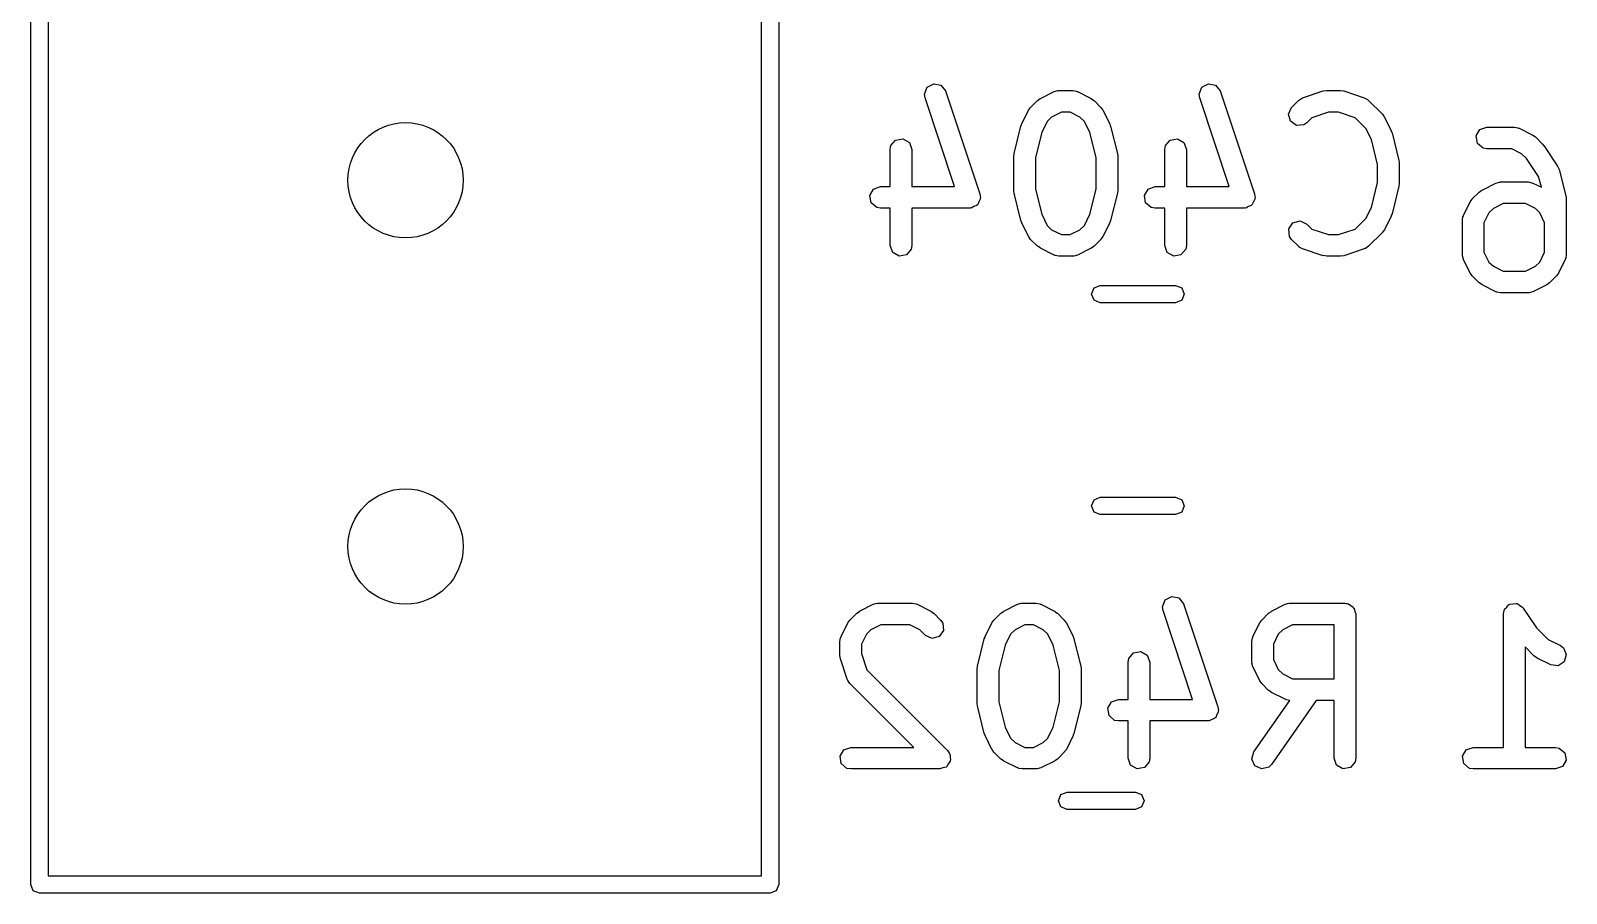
# Model space of a CAD drawing. Extents: x 123.3 to 169.7, y -142.3 to -47.
# Drawn here: x 135.58 to 146.23, y -132.71 to -126.72 of the extents above; entities that cross this region are included whole.
import ezdxf

# ---------------------------------------------------------------- set-up
doc = ezdxf.new("R2010")
doc.units = 0
doc.layers.add('BLACK', color=7, linetype='CONTINUOUS')

msp = doc.modelspace()

# ---------------------------------------------------------------- linework, layer by layer
at = {"layer": 'BLACK', "linetype": 'CONTINUOUS'}
for p, q in [((135.576, -132.647), (135.576, -122.877)), ((140.766, -122.877), (140.766, -132.647)), ((135.696, -122.937), (135.696, -132.587)), ((140.646, -132.587), (140.646, -122.937)), ((141.776, -127.165), (141.795, -127.117)), ((141.78, -127.19), (141.776, -127.165)), ((141.795, -127.117), (141.84, -127.093)), ((141.84, -127.093), (141.89, -127.103)), ((141.89, -127.103), (141.922, -127.143)), ((141.922, -127.143), (142.16, -127.857)), ((142.58, -127.195), (142.675, -127.147)), ((142.675, -127.147), (142.7, -127.14)), ((142.7, -127.14), (142.704, -127.141)), ((142.704, -127.141), (142.708, -127.139)), ((142.708, -127.139), (142.804, -127.139)), ((142.804, -127.139), (142.829, -127.144)), ((142.829, -127.144), (142.833, -127.147)), ((142.833, -127.147), (142.837, -127.147)), ((142.837, -127.147), (142.932, -127.195)), ((143.681, -127.165), (143.7, -127.117)), ((143.685, -127.19), (143.681, -127.165)), ((143.7, -127.117), (143.745, -127.093)), ((143.745, -127.093), (143.795, -127.103)), ((143.795, -127.103), (143.827, -127.143)), ((143.827, -127.143), (144.065, -127.857)), ((144.399, -127.191), (144.542, -127.143)), ((144.542, -127.143), (144.564, -127.14)), ((144.564, -127.14), (144.566, -127.139)), ((144.566, -127.139), (144.661, -127.139)), ((144.661, -127.139), (144.683, -127.143)), ((144.683, -127.143), (144.684, -127.143)), ((144.684, -127.143), (144.827, -127.191)), ((141.985, -127.806), (141.78, -127.19)), ((142.451, -127.371), (142.498, -127.276)), ((142.498, -127.276), (142.512, -127.258)), ((142.512, -127.257), (142.56, -127.209)), ((142.512, -127.258), (142.512, -127.257)), ((142.56, -127.209), (142.578, -127.196)), ((142.578, -127.196), (142.58, -127.195)), ((142.726, -127.289), (142.658, -127.324)), ((142.786, -127.289), (142.726, -127.289)), ((142.854, -127.324), (142.786, -127.289)), ((142.932, -127.195), (142.95, -127.208)), ((142.95, -127.208), (142.952, -127.209)), ((142.952, -127.209), (143, -127.257)), ((143, -127.257), (143.012, -127.275)), ((143.012, -127.275), (143.014, -127.276)), ((143.014, -127.276), (143.061, -127.371)), ((143.89, -127.806), (143.685, -127.19)), ((144.3, -127.303), (144.322, -127.257)), ((144.322, -127.257), (144.37, -127.209)), ((144.37, -127.209), (144.391, -127.194)), ((144.391, -127.194), (144.395, -127.194)), ((144.395, -127.194), (144.399, -127.191)), ((144.578, -127.289), (144.463, -127.328)), ((144.649, -127.289), (144.578, -127.289)), ((144.763, -127.328), (144.649, -127.289)), ((144.827, -127.191), (144.85, -127.203)), ((144.85, -127.203), (144.853, -127.207)), ((144.853, -127.207), (144.857, -127.209)), ((144.857, -127.209), (144.952, -127.304)), ((142.398, -127.577), (142.445, -127.387)), ((142.445, -127.387), (142.45, -127.375)), ((142.45, -127.375), (142.451, -127.371)), ((142.627, -127.354), (142.589, -127.431)), ((142.658, -127.324), (142.627, -127.354)), ((142.885, -127.354), (142.854, -127.324)), ((142.923, -127.431), (142.885, -127.354)), ((143.061, -127.371), (143.065, -127.384)), ((143.065, -127.384), (143.067, -127.387)), ((143.067, -127.387), (143.114, -127.577)), ((144.314, -127.353), (144.3, -127.303)), ((144.356, -127.382), (144.314, -127.353)), ((144.407, -127.378), (144.356, -127.382)), ((144.428, -127.363), (144.407, -127.378)), ((144.463, -127.328), (144.428, -127.363)), ((144.837, -127.402), (144.763, -127.328)), ((144.952, -127.304), (144.965, -127.323)), ((144.965, -127.323), (144.966, -127.324)), ((144.966, -127.324), (145.014, -127.419)), ((145.629, -127.411), (145.677, -127.393)), ((145.677, -127.393), (145.868, -127.393)), ((145.868, -127.393), (145.893, -127.398)), ((141.543, -127.522), (141.576, -127.483)), ((141.576, -127.483), (141.626, -127.474)), ((141.626, -127.474), (141.671, -127.5)), ((141.671, -127.5), (141.688, -127.548)), ((142.589, -127.431), (142.545, -127.605)), ((142.967, -127.605), (142.923, -127.431)), ((143.447, -127.522), (143.48, -127.483)), ((143.48, -127.483), (143.531, -127.474)), ((143.531, -127.474), (143.575, -127.5)), ((143.575, -127.5), (143.593, -127.548)), ((144.876, -127.479), (144.837, -127.402)), ((144.919, -127.652), (144.876, -127.479)), ((145.014, -127.419), (145.017, -127.431)), ((145.017, -127.431), (145.019, -127.434)), ((145.019, -127.434), (145.067, -127.625)), ((145.603, -127.455), (145.629, -127.411)), ((145.612, -127.506), (145.603, -127.455)), ((145.893, -127.398), (145.897, -127.401)), ((145.897, -127.401), (145.901, -127.401)), ((145.901, -127.401), (145.996, -127.449)), ((145.996, -127.449), (146.014, -127.462)), ((146.014, -127.462), (146.016, -127.463)), ((146.016, -127.463), (146.064, -127.511)), ((141.538, -127.548), (141.543, -127.522)), ((141.538, -127.806), (141.538, -127.548)), ((141.688, -127.548), (141.688, -127.806)), ((142.395, -127.595), (142.398, -127.581)), ((142.395, -127.833), (142.395, -127.595)), ((142.398, -127.581), (142.398, -127.577)), ((142.545, -127.605), (142.545, -127.824)), ((142.967, -127.824), (142.967, -127.605)), ((143.114, -127.577), (143.116, -127.592)), ((143.116, -127.592), (143.117, -127.595)), ((143.117, -127.595), (143.117, -127.833)), ((143.443, -127.548), (143.447, -127.522)), ((143.443, -127.806), (143.443, -127.548)), ((143.593, -127.548), (143.593, -127.806)), ((145.651, -127.539), (145.612, -127.506)), ((145.677, -127.543), (145.651, -127.539)), ((145.85, -127.543), (145.677, -127.543)), ((145.918, -127.578), (145.85, -127.543)), ((145.952, -127.611), (145.918, -127.578)), ((146.064, -127.511), (146.07, -127.52)), ((146.07, -127.52), (146.073, -127.522)), ((146.073, -127.522), (146.168, -127.665)), ((144.919, -127.777), (144.919, -127.652)), ((145.067, -127.625), (145.068, -127.64)), ((145.068, -127.64), (145.069, -127.643)), ((145.069, -127.643), (145.069, -127.786)), ((146.036, -127.737), (145.952, -127.611)), ((146.168, -127.665), (146.178, -127.688)), ((146.178, -127.688), (146.178, -127.688)), ((146.178, -127.688), (146.226, -127.879)), ((141.396, -127.868), (141.422, -127.824)), ((141.422, -127.824), (141.47, -127.806)), ((141.47, -127.806), (141.538, -127.806)), ((141.688, -127.806), (141.985, -127.806)), ((142.545, -127.824), (142.589, -127.998)), ((142.923, -127.998), (142.967, -127.824)), ((143.301, -127.868), (143.327, -127.824)), ((143.327, -127.824), (143.375, -127.806)), ((143.375, -127.806), (143.443, -127.806)), ((143.593, -127.806), (143.89, -127.806)), ((144.876, -127.95), (144.919, -127.777)), ((145.067, -127.804), (145.019, -127.994)), ((145.069, -127.786), (145.066, -127.801)), ((145.066, -127.801), (145.067, -127.804)), ((145.644, -127.83), (145.739, -127.782)), ((145.739, -127.782), (145.764, -127.775)), ((145.764, -127.775), (145.768, -127.776)), ((145.768, -127.776), (145.772, -127.774)), ((145.772, -127.774), (145.963, -127.774)), ((145.963, -127.774), (145.989, -127.779)), ((145.989, -127.779), (145.992, -127.782)), ((145.992, -127.782), (145.996, -127.782)), ((145.996, -127.782), (146.055, -127.811)), ((146.055, -127.811), (146.036, -127.737)), ((141.405, -127.919), (141.396, -127.868)), ((141.445, -127.952), (141.405, -127.919)), ((142.153, -127.912), (142.145, -127.931)), ((142.163, -127.894), (142.153, -127.912)), ((142.16, -127.857), (142.164, -127.883)), ((142.164, -127.883), (142.162, -127.888)), ((142.162, -127.888), (142.163, -127.894)), ((142.396, -127.837), (142.395, -127.833)), ((142.398, -127.852), (142.396, -127.837)), ((142.445, -128.042), (142.398, -127.852)), ((143.114, -127.852), (143.067, -128.042)), ((143.117, -127.833), (143.114, -127.848)), ((143.114, -127.848), (143.114, -127.852)), ((143.31, -127.919), (143.301, -127.868)), ((143.349, -127.952), (143.31, -127.919)), ((144.058, -127.912), (144.05, -127.931)), ((144.068, -127.894), (144.058, -127.912)), ((144.065, -127.857), (144.069, -127.883)), ((144.069, -127.883), (144.067, -127.888)), ((144.067, -127.888), (144.068, -127.894)), ((145.515, -128.006), (145.562, -127.911)), ((145.562, -127.911), (145.576, -127.893)), ((145.576, -127.892), (145.624, -127.844)), ((145.576, -127.893), (145.576, -127.892)), ((145.624, -127.844), (145.642, -127.831)), ((145.642, -127.831), (145.644, -127.83)), ((145.79, -127.924), (145.722, -127.959)), ((145.945, -127.924), (145.79, -127.924)), ((146.014, -127.959), (145.945, -127.924)), ((146.226, -127.879), (146.227, -127.894)), ((146.227, -127.894), (146.228, -127.897)), ((146.228, -127.897), (146.228, -128.278)), ((141.47, -127.956), (141.445, -127.952)), ((141.538, -127.956), (141.47, -127.956)), ((141.538, -128.214), (141.538, -127.956)), ((142.089, -127.956), (141.688, -127.956)), ((141.688, -127.956), (141.688, -128.214)), ((142.095, -127.954), (142.089, -127.956)), ((142.1, -127.955), (142.095, -127.954)), ((142.118, -127.945), (142.1, -127.955)), ((142.138, -127.938), (142.118, -127.945)), ((142.14, -127.934), (142.138, -127.938)), ((142.145, -127.931), (142.14, -127.934)), ((142.589, -127.998), (142.627, -128.075)), ((142.885, -128.075), (142.923, -127.998)), ((143.375, -127.956), (143.349, -127.952)), ((143.443, -127.956), (143.375, -127.956)), ((143.443, -128.214), (143.443, -127.956)), ((143.994, -127.956), (143.593, -127.956)), ((143.593, -127.956), (143.593, -128.214)), ((143.999, -127.954), (143.994, -127.956)), ((144.005, -127.955), (143.999, -127.954)), ((144.023, -127.945), (144.005, -127.955)), ((144.042, -127.938), (144.023, -127.945)), ((144.045, -127.934), (144.042, -127.938)), ((144.05, -127.931), (144.045, -127.934)), ((144.763, -128.101), (144.837, -128.027)), ((144.837, -128.027), (144.876, -127.95)), ((145.014, -128.01), (144.966, -128.105)), ((145.019, -127.994), (145.014, -128.006)), ((145.014, -128.006), (145.014, -128.01)), ((145.507, -128.04), (145.511, -128.014)), ((145.511, -128.014), (145.514, -128.011)), ((145.514, -128.011), (145.515, -128.006)), ((145.691, -127.989), (145.657, -128.058)), ((145.722, -127.959), (145.691, -127.989)), ((146.044, -127.989), (146.014, -127.959)), ((146.078, -128.058), (146.044, -127.989)), ((142.447, -128.045), (142.445, -128.042)), ((142.451, -128.057), (142.447, -128.045)), ((142.498, -128.153), (142.451, -128.057)), ((142.627, -128.075), (142.658, -128.105)), ((142.658, -128.105), (142.726, -128.139)), ((142.726, -128.139), (142.786, -128.139)), ((142.786, -128.139), (142.854, -128.105)), ((142.854, -128.105), (142.885, -128.075)), ((143.061, -128.057), (143.014, -128.153)), ((143.062, -128.054), (143.061, -128.057)), ((143.067, -128.042), (143.062, -128.054)), ((144.303, -128.1), (144.332, -128.058)), ((144.307, -128.151), (144.303, -128.1)), ((144.332, -128.058), (144.382, -128.044)), ((144.382, -128.044), (144.428, -128.066)), ((144.428, -128.066), (144.463, -128.101)), ((144.463, -128.101), (144.578, -128.139)), ((144.578, -128.139), (144.649, -128.139)), ((144.649, -128.139), (144.763, -128.101)), ((144.952, -128.125), (144.857, -128.22)), ((144.953, -128.123), (144.952, -128.125)), ((144.966, -128.105), (144.953, -128.123)), ((145.507, -128.278), (145.507, -128.04)), ((145.657, -128.058), (145.657, -128.26)), ((146.078, -128.26), (146.078, -128.058)), ((141.556, -128.263), (141.538, -128.214)), ((141.684, -128.24), (141.651, -128.279)), ((141.688, -128.214), (141.684, -128.24)), ((142.5, -128.154), (142.498, -128.153)), ((142.512, -128.172), (142.5, -128.154)), ((142.56, -128.22), (142.512, -128.172)), ((142.562, -128.22), (142.56, -128.22)), ((142.58, -128.234), (142.562, -128.22)), ((142.675, -128.281), (142.58, -128.234)), ((142.932, -128.234), (142.837, -128.281)), ((142.934, -128.233), (142.932, -128.234)), ((142.952, -128.22), (142.934, -128.233)), ((143, -128.172), (142.952, -128.22)), ((143.014, -128.153), (143, -128.171)), ((143, -128.171), (143, -128.172)), ((143.46, -128.263), (143.443, -128.214)), ((143.588, -128.24), (143.555, -128.279)), ((143.593, -128.214), (143.588, -128.24)), ((144.322, -128.172), (144.307, -128.151)), ((144.37, -128.22), (144.322, -128.172)), ((144.374, -128.222), (144.37, -128.22)), ((144.376, -128.226), (144.374, -128.222)), ((144.399, -128.238), (144.376, -128.226)), ((144.542, -128.286), (144.399, -128.238)), ((144.827, -128.238), (144.684, -128.286)), ((144.831, -128.235), (144.827, -128.238)), ((144.835, -128.235), (144.831, -128.235)), ((144.857, -128.22), (144.835, -128.235)), ((141.6, -128.288), (141.556, -128.263)), ((141.651, -128.279), (141.6, -128.288)), ((142.679, -128.282), (142.675, -128.281)), ((142.683, -128.285), (142.679, -128.282)), ((142.708, -128.289), (142.683, -128.285)), ((142.804, -128.289), (142.708, -128.289)), ((142.808, -128.288), (142.804, -128.289)), ((142.812, -128.289), (142.808, -128.288)), ((142.837, -128.281), (142.812, -128.289)), ((143.505, -128.288), (143.46, -128.263)), ((143.555, -128.279), (143.505, -128.288)), ((144.543, -128.285), (144.542, -128.286)), ((144.566, -128.289), (144.543, -128.285)), ((144.661, -128.289), (144.566, -128.289)), ((144.662, -128.289), (144.661, -128.289)), ((144.684, -128.286), (144.662, -128.289)), ((145.508, -128.282), (145.507, -128.278)), ((145.507, -128.286), (145.508, -128.282)), ((145.515, -128.311), (145.507, -128.286)), ((145.562, -128.407), (145.515, -128.311)), ((145.657, -128.26), (145.691, -128.329)), ((145.691, -128.329), (145.722, -128.359)), ((146.014, -128.359), (146.044, -128.329)), ((146.044, -128.329), (146.078, -128.26)), ((146.22, -128.311), (146.173, -128.407)), ((146.221, -128.307), (146.22, -128.311)), ((146.224, -128.304), (146.221, -128.307)), ((146.228, -128.278), (146.224, -128.304)), ((145.564, -128.408), (145.562, -128.407)), ((145.576, -128.426), (145.564, -128.408)), ((145.624, -128.474), (145.576, -128.426)), ((145.722, -128.359), (145.79, -128.393)), ((145.79, -128.393), (145.945, -128.393)), ((145.945, -128.393), (146.014, -128.359)), ((146.159, -128.426), (146.111, -128.474)), ((146.173, -128.407), (146.159, -128.425)), ((146.159, -128.425), (146.159, -128.426)), ((142.935, -128.551), (142.952, -128.509)), ((142.952, -128.593), (142.935, -128.551)), ((142.952, -128.509), (142.995, -128.491)), ((142.995, -128.491), (143.517, -128.491)), ((143.517, -128.491), (143.56, -128.509)), ((143.56, -128.509), (143.577, -128.551)), ((143.577, -128.551), (143.56, -128.593)), ((145.626, -128.474), (145.624, -128.474)), ((145.644, -128.488), (145.626, -128.474)), ((145.739, -128.535), (145.644, -128.488)), ((145.743, -128.536), (145.739, -128.535)), ((145.747, -128.539), (145.743, -128.536)), ((145.772, -128.543), (145.747, -128.539)), ((145.963, -128.543), (145.772, -128.543)), ((145.967, -128.542), (145.963, -128.543)), ((145.971, -128.543), (145.967, -128.542)), ((145.996, -128.535), (145.971, -128.543)), ((146.092, -128.488), (145.996, -128.535)), ((146.093, -128.487), (146.092, -128.488)), ((146.111, -128.474), (146.093, -128.487)), ((142.995, -128.611), (142.952, -128.593)), ((143.517, -128.611), (142.995, -128.611)), ((143.56, -128.593), (143.517, -128.611)), ((142.935, -130.021), (142.952, -129.979)), ((142.952, -130.063), (142.935, -130.021)), ((142.952, -129.979), (142.995, -129.961)), ((142.995, -129.961), (143.517, -129.961)), ((143.517, -129.961), (143.56, -129.979)), ((143.56, -129.979), (143.577, -130.021)), ((143.577, -130.021), (143.56, -130.063)), ((142.995, -130.081), (142.952, -130.063)), ((143.517, -130.081), (142.995, -130.081)), ((143.56, -130.063), (143.517, -130.081)), ((141.421, -130.703), (141.446, -130.696)), ((141.446, -130.696), (141.45, -130.697)), ((141.45, -130.697), (141.454, -130.695)), ((141.454, -130.695), (141.692, -130.695)), ((141.692, -130.695), (141.718, -130.7)), ((141.718, -130.7), (141.722, -130.703)), ((142.421, -130.703), (142.446, -130.696)), ((142.446, -130.696), (142.45, -130.697)), ((142.45, -130.697), (142.454, -130.695)), ((142.454, -130.695), (142.55, -130.695)), ((142.55, -130.695), (142.575, -130.7)), ((142.575, -130.7), (142.579, -130.703)), ((143.427, -130.721), (143.446, -130.673)), ((143.446, -130.673), (143.491, -130.649)), ((143.491, -130.649), (143.541, -130.659)), ((143.541, -130.659), (143.573, -130.699)), ((143.573, -130.699), (143.811, -131.413)), ((144.278, -130.703), (144.303, -130.696)), ((144.303, -130.696), (144.307, -130.697)), ((144.307, -130.697), (144.312, -130.695)), ((144.312, -130.695), (144.692, -130.695)), ((144.692, -130.695), (144.702, -130.697)), ((144.702, -130.697), (144.706, -130.697)), ((144.706, -130.697), (144.708, -130.698)), ((144.708, -130.698), (144.718, -130.7)), ((144.718, -130.7), (144.733, -130.712)), ((145.837, -130.702), (145.859, -130.7)), ((145.859, -130.7), (145.881, -130.697)), ((145.881, -130.697), (145.884, -130.699)), ((145.884, -130.699), (145.889, -130.698)), ((145.889, -130.698), (145.906, -130.711)), ((141.258, -130.813), (141.306, -130.765)), ((141.306, -130.765), (141.324, -130.752)), ((141.324, -130.752), (141.326, -130.751)), ((141.326, -130.751), (141.421, -130.703)), ((141.722, -130.703), (141.726, -130.703)), ((141.726, -130.703), (141.821, -130.751)), ((141.821, -130.751), (141.839, -130.764)), ((141.839, -130.764), (141.841, -130.765)), ((141.841, -130.765), (141.888, -130.813)), ((142.258, -130.813), (142.306, -130.765)), ((142.306, -130.765), (142.324, -130.752)), ((142.324, -130.752), (142.326, -130.751)), ((142.326, -130.751), (142.421, -130.703)), ((142.579, -130.703), (142.583, -130.703)), ((142.583, -130.703), (142.678, -130.751)), ((142.678, -130.751), (142.696, -130.764)), ((142.696, -130.764), (142.698, -130.765)), ((142.698, -130.765), (142.746, -130.813)), ((143.431, -130.746), (143.427, -130.721)), ((143.636, -131.362), (143.431, -130.746)), ((144.116, -130.813), (144.163, -130.765)), ((144.163, -130.765), (144.182, -130.752)), ((144.182, -130.752), (144.183, -130.751)), ((144.183, -130.751), (144.278, -130.703)), ((144.733, -130.712), (144.75, -130.722)), ((144.75, -130.722), (144.752, -130.729)), ((144.752, -130.729), (144.757, -130.733)), ((144.757, -130.733), (144.761, -130.752)), ((144.761, -130.752), (144.767, -130.77)), ((144.767, -130.77), (144.767, -131.77)), ((145.793, -130.77), (145.797, -130.745)), ((145.793, -131.695), (145.793, -130.77)), ((145.797, -130.745), (145.8, -130.741)), ((145.8, -130.737), (145.816, -130.722)), ((145.8, -130.741), (145.8, -130.737)), ((145.816, -130.722), (145.83, -130.705)), ((145.83, -130.705), (145.834, -130.705)), ((145.834, -130.705), (145.837, -130.702)), ((145.906, -130.711), (145.925, -130.722)), ((145.925, -130.722), (145.927, -130.726)), ((145.927, -130.726), (145.93, -130.729)), ((145.93, -130.729), (146.021, -130.865)), ((141.197, -130.927), (141.244, -130.832)), ((141.244, -130.832), (141.258, -130.814)), ((141.258, -130.814), (141.258, -130.813)), ((141.373, -130.91), (141.339, -130.979)), ((141.404, -130.88), (141.373, -130.91)), ((141.472, -130.845), (141.404, -130.88)), ((141.675, -130.845), (141.472, -130.845)), ((141.743, -130.88), (141.675, -130.845)), ((141.782, -130.919), (141.743, -130.88)), ((141.908, -130.885), (141.878, -130.927)), ((141.888, -130.813), (141.903, -130.834)), ((141.903, -130.834), (141.908, -130.885)), ((142.197, -130.927), (142.244, -130.832)), ((142.244, -130.832), (142.258, -130.814)), ((142.258, -130.814), (142.258, -130.813)), ((142.373, -130.91), (142.335, -130.987)), ((142.404, -130.88), (142.373, -130.91)), ((142.472, -130.845), (142.404, -130.88)), ((142.532, -130.845), (142.472, -130.845)), ((142.6, -130.88), (142.532, -130.845)), ((142.631, -130.91), (142.6, -130.88)), ((142.669, -130.987), (142.631, -130.91)), ((142.746, -130.813), (142.758, -130.831)), ((142.758, -130.831), (142.76, -130.832)), ((142.76, -130.832), (142.807, -130.927)), ((144.054, -130.927), (144.102, -130.832)), ((144.102, -130.832), (144.115, -130.814)), ((144.115, -130.814), (144.116, -130.813)), ((144.23, -130.91), (144.196, -130.979)), ((144.261, -130.88), (144.23, -130.91)), ((144.329, -130.845), (144.261, -130.88)), ((144.617, -130.845), (144.329, -130.845)), ((144.617, -131.219), (144.617, -130.845)), ((146.021, -130.865), (146.103, -130.947)), ((141.189, -130.961), (141.193, -130.935)), ((141.189, -131.056), (141.189, -130.961)), ((141.193, -130.935), (141.196, -130.932)), ((141.196, -130.932), (141.197, -130.927)), ((141.339, -130.979), (141.339, -131.044)), ((141.829, -130.94), (141.782, -130.919)), ((141.878, -130.927), (141.829, -130.94)), ((142.144, -131.133), (142.191, -130.943)), ((142.191, -130.943), (142.196, -130.931)), ((142.196, -130.931), (142.197, -130.927)), ((142.335, -130.987), (142.291, -131.161)), ((142.713, -131.161), (142.669, -130.987)), ((142.807, -130.927), (142.811, -130.94)), ((142.811, -130.94), (142.813, -130.943)), ((142.813, -130.943), (142.86, -131.133)), ((144.046, -130.961), (144.051, -130.935)), ((144.046, -131.104), (144.046, -130.961)), ((144.051, -130.935), (144.053, -130.932)), ((144.053, -130.932), (144.054, -130.927)), ((144.196, -130.979), (144.196, -131.086)), ((146.005, -131.062), (145.943, -130.999)), ((145.943, -130.999), (145.943, -131.695)), ((146.103, -130.947), (146.187, -130.989)), ((146.187, -130.989), (146.208, -131.005)), ((146.208, -131.005), (146.228, -131.052)), ((141.189, -131.058), (141.189, -131.056)), ((141.193, -131.08), (141.189, -131.058)), ((141.24, -131.223), (141.193, -131.08)), ((141.339, -131.044), (141.377, -131.158)), ((143.189, -131.104), (143.193, -131.078)), ((143.189, -131.362), (143.189, -131.104)), ((143.193, -131.078), (143.226, -131.039)), ((143.226, -131.039), (143.277, -131.03)), ((143.277, -131.03), (143.321, -131.056)), ((143.321, -131.056), (143.339, -131.104)), ((143.339, -131.104), (143.339, -131.362)), ((144.048, -131.108), (144.046, -131.104)), ((144.047, -131.112), (144.048, -131.108)), ((144.054, -131.137), (144.047, -131.112)), ((144.196, -131.086), (144.23, -131.155)), ((146.007, -131.062), (146.005, -131.062)), ((146.025, -131.076), (146.007, -131.062)), ((146.12, -131.123), (146.025, -131.076)), ((146.171, -131.129), (146.12, -131.123)), ((146.214, -131.101), (146.171, -131.129)), ((146.228, -131.052), (146.214, -131.101)), ((141.243, -131.226), (141.24, -131.223)), ((141.244, -131.231), (141.243, -131.226)), ((141.258, -131.252), (141.244, -131.231)), ((141.377, -131.158), (141.936, -131.717)), ((142.141, -131.151), (142.144, -131.137)), ((142.141, -131.389), (142.141, -131.151)), ((142.144, -131.137), (142.144, -131.133)), ((142.291, -131.161), (142.291, -131.38)), ((142.713, -131.38), (142.713, -131.161)), ((142.86, -131.133), (142.862, -131.148)), ((142.862, -131.148), (142.863, -131.151)), ((142.863, -131.151), (142.863, -131.389)), ((144.102, -131.232), (144.054, -131.137)), ((144.103, -131.234), (144.102, -131.232)), ((144.23, -131.155), (144.261, -131.185)), ((144.261, -131.185), (144.329, -131.219)), ((144.329, -131.219), (144.617, -131.219)), ((141.702, -131.695), (141.258, -131.252)), ((144.116, -131.252), (144.103, -131.234)), ((144.163, -131.3), (144.116, -131.252)), ((144.165, -131.3), (144.163, -131.3)), ((144.183, -131.314), (144.165, -131.3)), ((144.278, -131.361), (144.183, -131.314)), ((142.142, -131.393), (142.141, -131.389)), ((142.144, -131.408), (142.142, -131.393)), ((142.191, -131.598), (142.144, -131.408)), ((142.291, -131.38), (142.335, -131.554)), ((142.669, -131.554), (142.713, -131.38)), ((142.86, -131.408), (142.813, -131.598)), ((142.863, -131.389), (142.86, -131.404)), ((142.86, -131.404), (142.86, -131.408)), ((143.047, -131.424), (143.073, -131.38)), ((143.056, -131.475), (143.047, -131.424)), ((143.073, -131.38), (143.121, -131.362)), ((143.121, -131.362), (143.189, -131.362)), ((143.339, -131.362), (143.636, -131.362)), ((143.811, -131.413), (143.815, -131.439)), ((143.815, -131.439), (143.813, -131.444)), ((143.813, -131.444), (143.814, -131.45)), ((144.06, -131.727), (144.31, -131.369)), ((144.493, -131.369), (144.182, -131.813)), ((144.282, -131.362), (144.278, -131.361)), ((144.286, -131.365), (144.282, -131.362)), ((144.31, -131.369), (144.286, -131.365)), ((144.617, -131.369), (144.493, -131.369)), ((144.617, -131.77), (144.617, -131.369)), ((143.095, -131.508), (143.056, -131.475)), ((143.121, -131.512), (143.095, -131.508)), ((143.189, -131.512), (143.121, -131.512)), ((143.189, -131.77), (143.189, -131.512)), ((143.74, -131.512), (143.339, -131.512)), ((143.339, -131.512), (143.339, -131.77)), ((143.745, -131.51), (143.74, -131.512)), ((143.751, -131.511), (143.745, -131.51)), ((143.769, -131.501), (143.751, -131.511)), ((143.788, -131.494), (143.769, -131.501)), ((143.791, -131.49), (143.788, -131.494)), ((143.796, -131.487), (143.791, -131.49)), ((143.804, -131.468), (143.796, -131.487)), ((143.814, -131.45), (143.804, -131.468)), ((142.193, -131.601), (142.191, -131.598)), ((142.197, -131.613), (142.193, -131.601)), ((142.244, -131.709), (142.197, -131.613)), ((142.335, -131.554), (142.373, -131.631)), ((142.373, -131.631), (142.404, -131.661)), ((142.6, -131.661), (142.631, -131.631)), ((142.631, -131.631), (142.669, -131.554)), ((142.807, -131.613), (142.76, -131.709)), ((142.808, -131.61), (142.807, -131.613)), ((142.813, -131.598), (142.808, -131.61)), ((141.19, -131.757), (141.216, -131.713)), ((141.199, -131.808), (141.19, -131.757)), ((141.216, -131.713), (141.264, -131.695)), ((141.264, -131.695), (141.702, -131.695)), ((141.936, -131.717), (141.945, -131.731)), ((141.945, -131.731), (141.948, -131.733)), ((141.948, -131.733), (141.948, -131.735)), ((141.948, -131.735), (141.951, -131.739)), ((141.951, -131.739), (141.953, -131.761)), ((141.953, -131.761), (141.957, -131.783)), ((142.246, -131.71), (142.244, -131.709)), ((142.258, -131.728), (142.246, -131.71)), ((142.306, -131.776), (142.258, -131.728)), ((142.404, -131.661), (142.472, -131.695)), ((142.472, -131.695), (142.532, -131.695)), ((142.532, -131.695), (142.6, -131.661)), ((142.746, -131.728), (142.698, -131.776)), ((142.76, -131.709), (142.746, -131.727)), ((142.746, -131.727), (142.746, -131.728)), ((144.046, -131.777), (144.06, -131.727)), ((145.508, -131.757), (145.534, -131.713)), ((145.517, -131.808), (145.508, -131.757)), ((145.534, -131.713), (145.582, -131.695)), ((145.582, -131.695), (145.793, -131.695)), ((145.943, -131.695), (146.153, -131.695)), ((146.153, -131.695), (146.179, -131.7)), ((146.179, -131.7), (146.218, -131.733)), ((146.218, -131.733), (146.227, -131.783)), ((141.238, -131.841), (141.199, -131.808)), ((141.264, -131.845), (141.238, -131.841)), ((141.883, -131.845), (141.264, -131.845)), ((141.904, -131.838), (141.883, -131.845)), ((141.926, -131.832), (141.904, -131.838)), ((141.928, -131.829), (141.926, -131.832)), ((141.931, -131.828), (141.928, -131.829)), ((141.942, -131.808), (141.931, -131.828)), ((141.955, -131.79), (141.942, -131.808)), ((141.957, -131.783), (141.955, -131.786)), ((141.955, -131.786), (141.955, -131.79)), ((142.308, -131.776), (142.306, -131.776)), ((142.326, -131.79), (142.308, -131.776)), ((142.421, -131.837), (142.326, -131.79)), ((142.425, -131.838), (142.421, -131.837)), ((142.429, -131.841), (142.425, -131.838)), ((142.454, -131.845), (142.429, -131.841)), ((142.55, -131.845), (142.454, -131.845)), ((142.554, -131.844), (142.55, -131.845)), ((142.558, -131.845), (142.554, -131.844)), ((142.583, -131.837), (142.558, -131.845)), ((142.678, -131.79), (142.583, -131.837)), ((142.68, -131.789), (142.678, -131.79)), ((142.698, -131.776), (142.68, -131.789)), ((143.206, -131.819), (143.189, -131.77)), ((143.251, -131.844), (143.206, -131.819)), ((143.301, -131.835), (143.251, -131.844)), ((143.334, -131.796), (143.301, -131.835)), ((143.339, -131.77), (143.334, -131.796)), ((144.068, -131.823), (144.046, -131.777)), ((144.115, -131.845), (144.068, -131.823)), ((144.164, -131.832), (144.115, -131.845)), ((144.182, -131.813), (144.164, -131.832)), ((144.635, -131.819), (144.617, -131.77)), ((144.679, -131.844), (144.635, -131.819)), ((144.73, -131.835), (144.679, -131.844)), ((144.763, -131.796), (144.73, -131.835)), ((144.767, -131.77), (144.763, -131.796)), ((145.556, -131.841), (145.517, -131.808)), ((145.582, -131.845), (145.556, -131.841)), ((146.153, -131.845), (145.582, -131.845)), ((146.202, -131.828), (146.153, -131.845)), ((146.227, -131.783), (146.202, -131.828)), ((142.705, -132.065), (142.722, -132.023)), ((142.722, -132.108), (142.705, -132.065)), ((142.722, -132.023), (142.765, -132.005)), ((142.765, -132.005), (143.239, -132.005)), ((143.239, -132.005), (143.282, -132.023)), ((143.282, -132.023), (143.299, -132.065)), ((143.299, -132.065), (143.282, -132.108)), ((142.765, -132.125), (142.722, -132.108)), ((143.239, -132.125), (142.765, -132.125)), ((143.282, -132.108), (143.239, -132.125)), ((135.696, -132.587), (140.646, -132.587)), ((135.594, -132.689), (135.576, -132.647)), ((135.636, -132.707), (135.594, -132.689)), ((140.706, -132.707), (135.636, -132.707)), ((140.748, -132.689), (140.706, -132.707)), ((140.766, -132.647), (140.748, -132.689))]:
    msp.add_line(p, q, dxfattribs=at)
at = {"layer": 'BLACK'}
for centre in [(138.176, -127.762), (138.176, -130.302)]:
    msp.add_circle(centre, 0.4, dxfattribs=at)

doc.saveas('drawing.dxf')
